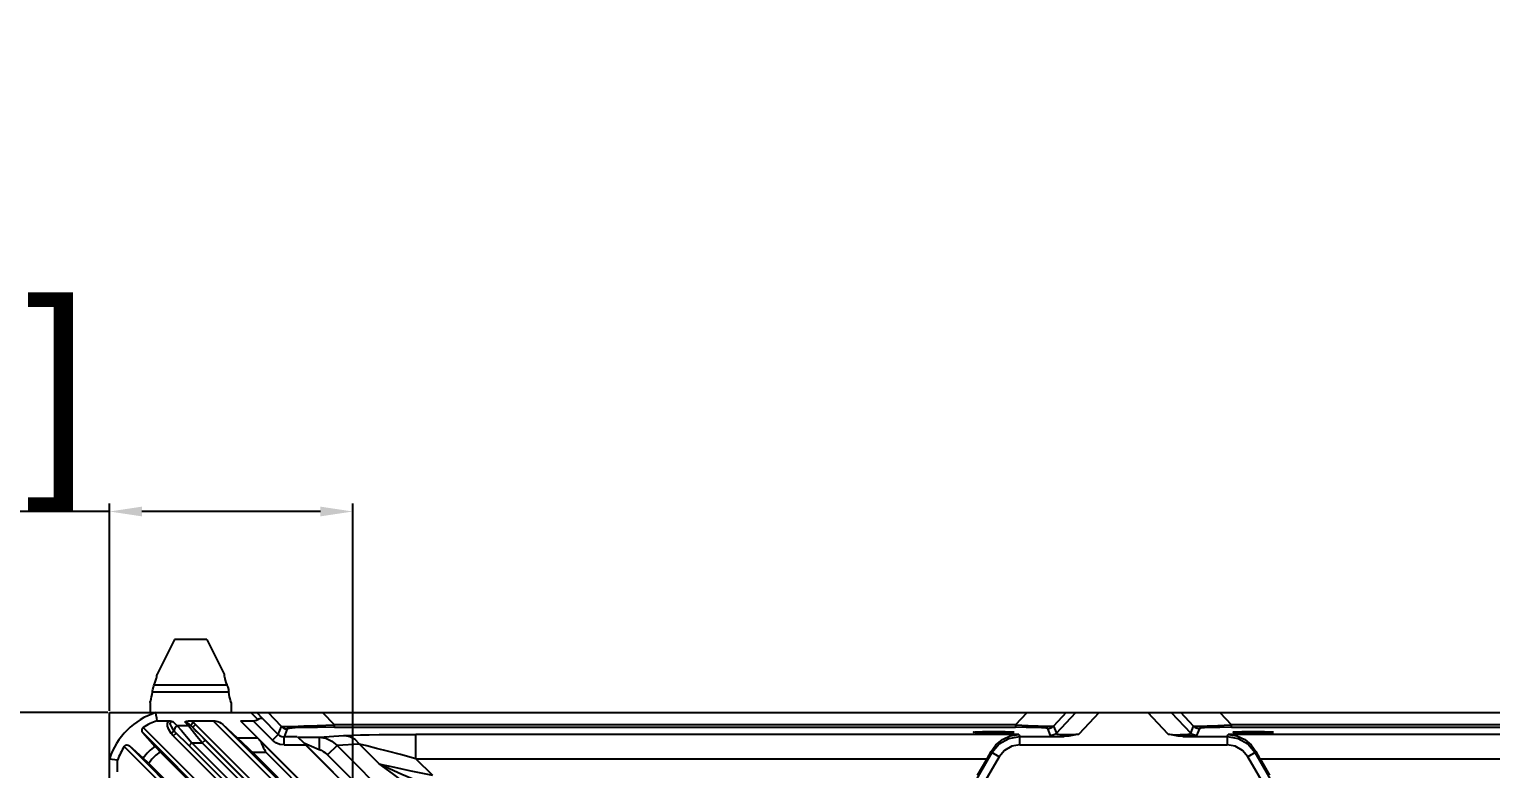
# Model space of a CAD drawing. Header units: millimetres. Extents: x -3132 to 28633, y 682 to 5849.
# Drawn here: x 7051.1 to 7231.3, y 2698.6 to 2789.8 of the extents above; entities that cross this region are included whole.
import ezdxf

# ---------------------------------------------------------------- set-up
doc = ezdxf.new("R2010")
doc.units = ezdxf.units.MM
doc.styles.get("Standard").update_dxf_attribs({"font": 'arial.ttf'})
doc.dimstyles.new('ISO-20', dxfattribs={"dimtxt": 20, "dimasz": 4, "dimexe": 1, "dimexo": 0.2, "dimgap": 0, "dimtad": 1, "dimtoh": 1, "dimdec": 1, "dimzin": 9, "dimdsep": 46, "dimtxsty": 'Standard', "dimblk": '_FILLED', "dimcen": 0.2, "dimclrd": 256, "dimclre": 256, "dimclrt": 256, "dimadec": 1, "dimazin": 2, "dimtfac": 1, "dimtdec": 1, "dimtofl": 0, "dimtmove": 0, "dimatfit": 3, "dimldrblk": '_FILLED', "dimfxl": 1, "dimtolj": 1, "dimtzin": 0, "dimarcsym": 0})

# ---------------------------------------------------------------- blocks, each defined once
blk = doc.blocks.new('_FILLED')
at = {"color": 0, "linetype": 'ByBlock'}
blk.add_solid([(0, 0), (-1, 0.15), (-1, -0.15)], dxfattribs=at)
blk = doc.blocks.new('*D20')
at = {"lineweight": -2, "transparency": 16777216}
for p, q in [((7061.03, 2705.73), (7061.03, 2731.33)), ((7091.03, 2675.73), (7091.03, 2731.33)), ((7061.03, 2730.33), (6933.59, 2730.33)), ((7087.03, 2730.33), (7065.03, 2730.33))]:
    blk.add_line(p, q, dxfattribs=at)
at = {"layer": 'Defpoints', "color": 0, "transparency": 16777216}
for p in [(7061.03, 2730.33), (7061.03, 2705.53), (7091.03, 2675.53)]:
    blk.add_point(p, dxfattribs=at)
at = {"lineweight": -2, "transparency": 16777216, "xscale": 4, "yscale": 4, "zscale": 4, "rotation": 180}
blk.add_blockref('_FILLED', (7061.03, 2730.33), dxfattribs=at)
at = {"lineweight": -2, "transparency": 16777216, "xscale": 4, "yscale": 4, "zscale": 4}
blk.add_blockref('_FILLED', (7091.03, 2730.33), dxfattribs=at)
at = {"transparency": 16777216, "insert": (6995.31, 2743.28), "char_height": 20, "attachment_point": 5}
blk.add_mtext('\\A1;30 [1 1/8"]', dxfattribs=at)
blk = doc.blocks.new('*D21')
at = {"lineweight": -2, "transparency": 16777216}
for p, q in [((7060.83, 2705.53), (7037, 2705.53)), ((7038, 2701.53), (7038, 2679.53)), ((7090.83, 2675.53), (7037, 2675.53)), ((7038, 2675.53), (7038, 2671.53)), ((7038, 2671.53), (6914.56, 2671.53))]:
    blk.add_line(p, q, dxfattribs=at)
at = {"layer": 'Defpoints', "color": 0, "transparency": 16777216}
for p in [(7061.03, 2705.53), (7038, 2675.53), (7091.03, 2675.53)]:
    blk.add_point(p, dxfattribs=at)
at = {"lineweight": -2, "transparency": 16777216, "xscale": 4, "yscale": 4, "zscale": 4}
for p, rotation in [((7038, 2705.53), 90), ((7038, 2675.53), 270)]:
    blk.add_blockref('_FILLED', p, dxfattribs=dict(at, rotation=rotation))
at = {"transparency": 16777216, "insert": (6976.28, 2684.48), "char_height": 20, "attachment_point": 5}
blk.add_mtext('\\A1;30 [1 1/8"]', dxfattribs=at)

msp = doc.modelspace()

# ---------------------------------------------------------------- linework, layer by layer
at = {"linetype": 'Continuous'}
for p, q in [((7069.028, 2714.533), (7066.903, 2710.283)), ((7073.028, 2714.533), (7069.028, 2714.533)), ((7073.028, 2714.533), (7075.153, 2710.283)), ((7066.764, 2709.534), (7066.824, 2709.763)), ((7066.824, 2709.763), (7066.863, 2709.962)), ((7066.863, 2709.962), (7066.885, 2710.104)), ((7066.885, 2710.104), (7066.893, 2710.181)), ((7066.893, 2710.181), (7066.898, 2710.219)), ((7066.898, 2710.219), (7066.903, 2710.283)), ((7075.153, 2710.283), (7075.159, 2710.219)), ((7075.159, 2710.219), (7075.163, 2710.181)), ((7075.163, 2710.181), (7075.172, 2710.104)), ((7075.172, 2710.104), (7075.181, 2710.04)), ((7075.181, 2710.04), (7075.198, 2709.933)), ((7075.736, 2708.061), (7066.321, 2708.061)), ((7066.4, 2708.515), (7066.405, 2708.533)), ((7066.551, 2708.955), (7075.506, 2708.955)), ((7075.652, 2708.531), (7075.656, 2708.515)), ((7066.028, 2706.783), (7066.067, 2706.897)), ((7066.028, 2706.783), (7066.028, 2705.533)), ((7075.943, 2707.042), (7075.888, 2707.239)), ((7075.989, 2706.897), (7075.943, 2707.042)), ((7076.028, 2706.783), (7075.989, 2706.897)), ((7076.028, 2706.783), (7076.028, 2705.533)), ((7061.028, 1705.533), (7061.028, 2705.533)), ((7061.028, 2705.533), (7561.028, 2705.533)), ((7066.907, 2704.533), (7068.332, 2704.533)), ((7068.872, 2704.387), (7069.387, 2703.908)), ((7070.766, 2703.908), (7070.322, 2704.387)), ((7071.037, 2704.533), (7073.829, 2704.533)), ((7071.355, 2704.326), (7071.06, 2703.941)), ((7087.668, 2690.694), (7073.829, 2704.533)), ((7077.193, 2704.533), (7102.653, 2679.073)), ((7077.193, 2704.533), (7079.303, 2702.37)), ((7077.193, 2704.533), (7078.755, 2704.533)), ((7079.301, 2704.664), (7078.475, 2705.533)), ((7081.135, 2702.13), (7078.733, 2704.533)), ((7079.181, 2705.533), (7079.854, 2704.825)), ((7079.727, 2704.853), (7079.854, 2704.825)), ((7081.842, 2702.837), (7079.854, 2704.825)), ((7082.243, 2703.805), (7080.6, 2705.533)), ((7087.31, 2705.533), (7088.756, 2704.011)), ((7172.716, 2704.011), (7174.163, 2705.533)), ((7178.965, 2705.533), (7177.385, 2703.871)), ((7177.746, 2702.998), (7180.16, 2705.533)), ((7183.033, 2705.533), (7180.515, 2702.889)), ((7191.542, 2702.889), (7189.024, 2705.533)), ((7191.896, 2705.533), (7194.31, 2702.998)), ((7194.671, 2703.871), (7193.091, 2705.533)), ((7197.894, 2705.533), (7199.34, 2704.011)), ((7065.126, 2703.074), (7066.66, 2701.371)), ((7065.126, 2703.074), (7083.641, 2684.558)), ((7065.203, 2703.699), (7084.344, 2684.558)), ((7068.623, 2702.959), (7069.005, 2703.257)), ((7068.888, 2702.662), (7069.24, 2703.013)), ((7068.888, 2702.662), (7085.668, 2685.882)), ((7070.766, 2703.908), (7069.387, 2703.908)), ((7071.295, 2703.716), (7071.647, 2704.067)), ((7071.647, 2704.067), (7087.75, 2687.964)), ((7088.019, 2691.045), (7075.003, 2704.061)), ((7076.82, 2702.37), (7075.003, 2704.061)), ((7079.303, 2702.37), (7076.82, 2702.37)), ((7081.842, 2702.837), (7081.135, 2702.13)), ((7081.842, 2702.837), (7082.243, 2703.805)), ((7082.95, 2703.512), (7082.549, 2702.544)), ((7082.549, 2701.545), (7082.549, 2702.544)), ((7084.183, 2702.544), (7082.549, 2702.544)), ((7084.972, 2701.792), (7084.229, 2702.517)), ((7084.229, 2702.517), (7086.869, 2702.517)), ((7086.869, 2702.517), (7089.92, 2702.695)), ((7086.869, 2702.517), (7086.869, 2700.998)), ((7088.756, 2703.719), (7088.756, 2704.011)), ((7172.716, 2704.011), (7088.756, 2704.011)), ((7088.756, 2703.719), (7172.716, 2703.719)), ((7098.804, 2699.841), (7098.804, 2702.839)), ((7173.124, 2702.839), (7098.804, 2702.839)), ((7172.716, 2704.011), (7172.716, 2703.719)), ((7173.124, 2702.839), (7173.264, 2702.598)), ((7173.264, 2701.563), (7173.264, 2702.598)), ((7173.264, 2702.598), (7178.712, 2702.598)), ((7177.04, 2702.705), (7176.678, 2703.578)), ((7177.385, 2703.871), (7177.746, 2702.998)), ((7193.345, 2702.598), (7198.793, 2702.598)), ((7194.31, 2702.998), (7194.671, 2703.871)), ((7195.378, 2703.578), (7195.017, 2702.705)), ((7198.793, 2702.598), (7198.932, 2702.839)), ((7198.793, 2702.598), (7198.793, 2701.563)), ((7423.124, 2702.839), (7198.932, 2702.839)), ((7199.34, 2703.719), (7199.34, 2704.011)), ((7422.716, 2704.011), (7199.34, 2704.011)), ((7199.34, 2703.719), (7422.716, 2703.719)), ((7062.862, 2701.358), (7082.003, 2682.217)), ((7082.003, 2682.92), (7063.487, 2701.435)), ((7065.19, 2699.901), (7063.487, 2701.435)), ((7084.025, 2683.95), (7067.292, 2700.683)), ((7070.85, 2701.444), (7071.201, 2701.796)), ((7070.85, 2701.444), (7085.709, 2686.585)), ((7071.201, 2701.796), (7086.454, 2686.543)), ((7071.201, 2701.796), (7072.471, 2701.796)), ((7072.471, 2701.796), (7072.823, 2702.147)), ((7072.471, 2701.796), (7087.089, 2687.178)), ((7087.047, 2687.923), (7072.821, 2702.149)), ((7078.695, 2700.594), (7088.498, 2690.791)), ((7080.338, 2700.594), (7078.695, 2700.594)), ((7079.653, 2702.011), (7102.913, 2678.751)), ((7102.547, 2678.385), (7080.338, 2700.594)), ((7082.549, 2701.545), (7085.206, 2701.545)), ((7084.972, 2701.792), (7105.512, 2681.252)), ((7084.972, 2701.792), (7086.869, 2700.998)), ((7105.165, 2681.586), (7085.206, 2701.545)), ((7087.594, 2700.597), (7087.923, 2700.308)), ((7089.084, 2701.47), (7087.923, 2700.309)), ((7091.855, 2701.631), (7089.084, 2701.47)), ((7107.408, 2683.147), (7089.084, 2701.47)), ((7094.261, 2699.225), (7091.855, 2701.631)), ((7169.802, 2700.599), (7167.464, 2696.55)), ((7169.802, 2700.599), (7169.718, 2700.744)), ((7170.698, 2700.082), (7169.802, 2700.599)), ((7173.264, 2701.563), (7198.793, 2701.563)), ((7202.255, 2700.599), (7201.359, 2700.082)), ((7202.338, 2700.744), (7202.255, 2700.599)), ((7204.592, 2696.55), (7202.255, 2700.599)), ((7062.028, 2698.229), (7062.028, 2699.654)), ((7065.88, 2699.267), (7082.611, 2682.536)), ((7087.923, 2700.309), (7106.246, 2681.986)), ((7098.804, 2699.841), (7100.832, 2697.812)), ((7098.804, 2699.841), (7169.202, 2699.841)), ((7168.031, 2697.812), (7169.202, 2699.841)), ((7170.698, 2700.082), (7168.36, 2696.033)), ((7203.696, 2696.033), (7201.359, 2700.082)), ((7202.854, 2699.841), (7204.025, 2697.812)), ((7202.854, 2699.841), (7419.202, 2699.841))]:
    msp.add_line(p, q, dxfattribs=at)
for points in [[(7075.198, 2709.933), (7075.239, 2709.735), (7075.298, 2709.516), (7075.384, 2709.258), (7075.506, 2708.955)], [(7066.167, 2707.234), (7066.227, 2707.477), (7066.281, 2707.757), (7066.321, 2708.061)], [(7066.321, 2708.061), (7066.34, 2708.212), (7066.366, 2708.362), (7066.4, 2708.515)], [(7066.405, 2708.533), (7066.446, 2708.676), (7066.494, 2708.816), (7066.551, 2708.955)], [(7066.551, 2708.955), (7066.675, 2709.264), (7066.764, 2709.534)], [(7075.506, 2708.955), (7075.562, 2708.816), (7075.611, 2708.675), (7075.652, 2708.531)], [(7075.656, 2708.515), (7075.691, 2708.362), (7075.717, 2708.212), (7075.736, 2708.061)], [(7075.888, 2707.239), (7075.829, 2707.479), (7075.776, 2707.756), (7075.736, 2708.061)], [(7066.067, 2706.897), (7066.112, 2707.038), (7066.167, 2707.234)], [(7066.907, 2704.533), (7066.852, 2704.864), (7066.797, 2705.197), (7066.743, 2705.533)], [(7068.623, 2702.959), (7068.33, 2703.427), (7068.188, 2703.846), (7068.18, 2704.212), (7068.332, 2704.533)], [(7068.332, 2704.533), (7068.515, 2704.515), (7068.696, 2704.463), (7068.872, 2704.387)], [(7068.54, 2704.345), (7068.497, 2704.265), (7068.488, 2704.176), (7068.507, 2704.06)], [(7068.872, 2704.387), (7068.734, 2704.408), (7068.63, 2704.397), (7068.54, 2704.345)], [(7071.06, 2703.941), (7070.834, 2704.122), (7070.584, 2704.28), (7070.319, 2704.389)], [(7070.322, 2704.387), (7070.532, 2704.468), (7070.775, 2704.517), (7071.037, 2704.533)], [(7071.037, 2704.533), (7071.144, 2704.471), (7071.25, 2704.402), (7071.355, 2704.326)], [(7071.355, 2704.326), (7071.454, 2704.246), (7071.552, 2704.159), (7071.647, 2704.067)], [(7073.829, 2704.533), (7074.002, 2704.52), (7074.189, 2704.482), (7074.385, 2704.421), (7074.587, 2704.336), (7074.789, 2704.224), (7074.984, 2704.079)], [(7078.755, 2704.533), (7078.971, 2704.549), (7079.154, 2704.592), (7079.301, 2704.664)], [(7079.301, 2704.664), (7079.535, 2704.796), (7079.727, 2704.853)], [(7065.203, 2703.699), (7065.07, 2703.567), (7065.012, 2703.397), (7065.034, 2703.226), (7065.126, 2703.074)], [(7068.507, 2704.06), (7068.615, 2703.798), (7068.786, 2703.528), (7069.005, 2703.257)], [(7068.888, 2702.662), (7068.795, 2702.759), (7068.706, 2702.858), (7068.623, 2702.959)], [(7069.387, 2703.908), (7069.218, 2703.783), (7069.08, 2703.612), (7069, 2703.423), (7069.005, 2703.257)], [(7069.005, 2703.257), (7069.08, 2703.175), (7069.159, 2703.094), (7069.24, 2703.013)], [(7070.85, 2701.444), (7070.268, 2702.021), (7069.722, 2702.553), (7069.24, 2703.013)], [(7069.387, 2703.908), (7069.916, 2703.307), (7070.535, 2702.588), (7071.201, 2701.796)], [(7071.06, 2703.941), (7070.974, 2703.957), (7070.874, 2703.946), (7070.766, 2703.908)], [(7072.471, 2701.796), (7071.811, 2702.596), (7071.231, 2703.315), (7070.766, 2703.908)], [(7087.047, 2687.964), (7071.218, 2703.794), (7071.139, 2703.869), (7071.06, 2703.941)], [(7071.295, 2703.716), (7071.729, 2703.261), (7072.245, 2702.73), (7072.821, 2702.149)], [(7081.842, 2702.837), (7082.049, 2702.678), (7082.29, 2702.578), (7082.549, 2702.544)], [(7082.243, 2703.805), (7082.678, 2703.811), (7083.599, 2703.837), (7084.97, 2703.881), (7086.652, 2703.938), (7088.756, 2704.011)], [(7082.243, 2703.805), (7082.449, 2703.647), (7082.689, 2703.547), (7082.95, 2703.512)], [(7088.756, 2703.719), (7086.658, 2703.709), (7085.079, 2703.681), (7083.908, 2703.636), (7083.222, 2703.582), (7082.95, 2703.512)], [(7086.869, 2702.517), (7087.7, 2702.387), (7088.458, 2702.027), (7089.084, 2701.47)], [(7089.92, 2702.695), (7090.44, 2702.72), (7091.123, 2702.746), (7091.985, 2702.77), (7093.039, 2702.792), (7094.287, 2702.811), (7095.697, 2702.826), (7097.22, 2702.836), (7098.804, 2702.839)], [(7091.855, 2701.631), (7091.303, 2702.195), (7090.641, 2702.56), (7089.92, 2702.695)], [(7169.718, 2700.744), (7170.306, 2701.546), (7171.092, 2702.201), (7172.044, 2702.652), (7173.124, 2702.839)], [(7169.802, 2700.599), (7170.694, 2701.663), (7171.896, 2702.357), (7173.264, 2702.598)], [(7172.716, 2704.011), (7174.292, 2703.937), (7175.526, 2703.887), (7176.48, 2703.859), (7177.09, 2703.853), (7177.385, 2703.871)], [(7176.678, 2703.578), (7176.453, 2703.63), (7175.899, 2703.669), (7175.045, 2703.697), (7174.009, 2703.713), (7172.716, 2703.719)], [(7176.678, 2703.578), (7176.936, 2703.612), (7177.177, 2703.711), (7177.385, 2703.871)], [(7177.746, 2702.998), (7177.54, 2702.84), (7177.3, 2702.74), (7177.04, 2702.705)], [(7177.746, 2702.998), (7177.741, 2702.939), (7177.794, 2702.884), (7177.961, 2702.876), (7178.163, 2702.848), (7178.44, 2702.83), (7178.775, 2702.825), (7179.114, 2702.83), (7179.449, 2702.84), (7179.779, 2702.831), (7180.132, 2702.858), (7180.515, 2702.889)], [(7180.515, 2702.889), (7179.899, 2702.734), (7179.294, 2702.633), (7178.712, 2702.598)], [(7191.542, 2702.889), (7192.083, 2702.846), (7192.582, 2702.81), (7193.015, 2702.828), (7193.4, 2702.826), (7193.723, 2702.835), (7193.962, 2702.855), (7194.117, 2702.88), (7194.216, 2702.907), (7194.301, 2702.915), (7194.32, 2702.955), (7194.31, 2702.998)], [(7193.345, 2702.598), (7192.762, 2702.633), (7192.157, 2702.734), (7191.542, 2702.889)], [(7195.017, 2702.705), (7194.786, 2702.657), (7194.212, 2702.622), (7193.345, 2702.598)], [(7195.017, 2702.705), (7194.759, 2702.739), (7194.518, 2702.839), (7194.31, 2702.998)], [(7194.671, 2703.871), (7194.806, 2703.858), (7195.058, 2703.853), (7195.405, 2703.855), (7195.838, 2703.865), (7196.351, 2703.881), (7196.95, 2703.903), (7197.642, 2703.931), (7198.437, 2703.968), (7199.34, 2704.011)], [(7194.671, 2703.871), (7194.877, 2703.713), (7195.118, 2703.613), (7195.378, 2703.578)], [(7199.34, 2703.719), (7197.914, 2703.712), (7196.833, 2703.693), (7196.03, 2703.662), (7195.561, 2703.625), (7195.378, 2703.578)], [(7198.793, 2702.598), (7200.16, 2702.357), (7201.362, 2701.663), (7202.255, 2700.599)], [(7198.932, 2702.839), (7200.013, 2702.652), (7200.965, 2702.201), (7201.751, 2701.546), (7202.338, 2700.744)], [(7062.862, 2701.358), (7063.01, 2701.5), (7063.178, 2701.55), (7063.339, 2701.526), (7063.487, 2701.435)], [(7067.292, 2700.683), (7066.736, 2700.276), (7066.269, 2699.805), (7065.88, 2699.267)], [(7066.66, 2701.371), (7066.858, 2701.153), (7067.07, 2700.923), (7067.294, 2700.682)], [(7082.549, 2701.545), (7082.032, 2701.613), (7081.549, 2701.813), (7081.135, 2702.13)], [(7086.869, 2700.998), (7087.126, 2700.886), (7087.368, 2700.752), (7087.594, 2700.597)], [(7098.804, 2699.841), (7096.922, 2700.348), (7095.288, 2700.78), (7093.951, 2701.124), (7092.743, 2701.424), (7091.855, 2701.631)], [(7173.264, 2701.563), (7172.253, 2701.385), (7171.357, 2700.868), (7170.698, 2700.082)], [(7201.359, 2700.082), (7200.699, 2700.868), (7199.803, 2701.385), (7198.793, 2701.563)], [(7062.028, 2699.654), (7061.698, 2699.709), (7061.364, 2699.764), (7061.028, 2699.818)], [(7065.88, 2699.267), (7065.639, 2699.491), (7065.408, 2699.703), (7065.19, 2699.901)], [(7100.187, 2695.008), (7098.874, 2695.866), (7097.458, 2696.888), (7095.926, 2698.028), (7094.261, 2699.225)], [(7094.261, 2699.225), (7095.546, 2698.632), (7097.078, 2697.946), (7098.833, 2697.182), (7100.832, 2696.373)], [(7094.261, 2699.225), (7094.758, 2699.105), (7095.392, 2698.959), (7096.167, 2698.786), (7097.087, 2698.586), (7098.162, 2698.357), (7099.406, 2698.099), (7100.832, 2697.812)]]:
    msp.add_lwpolyline(points, dxfattribs=at)
for radius, start, end in [(8.926, 108.08173, 161.91827), (7.926, 109.19866, 122.94194), (7.926, 147.05806, 160.80134), (5.18, 123.42352, 146.57648)]:
    msp.add_arc((7069.513, 2697.048), radius, start, end, dxfattribs=at)
for centre, major_axis, ratio, start_param, end_param in [((7082.034, 2696.739), (7.981, -7.959), 0.037007, 2.0390651, 2.3191027), ((7085.073, 2696.739), (7.966, -7.964), 0.0123407, -2.3685383, -2.3066955), ((7089.294, 2696.739), (9.588, -7.358), 0.3177908, -2.6869614, -2.4687665), ((7169.081, 2699.841), (1.734, 3), 0.030233, -1.5533217, -1.24753), ((7202.975, 2699.841), (-1.734, 3), 0.030233, 1.24753, 1.5533217)]:
    msp.add_ellipse(centre, major_axis=major_axis, ratio=ratio, start_param=start_param, end_param=end_param, dxfattribs=at)
for centre in [(7170.028, 2703.118), (7202.028, 2703.118)]:
    msp.add_ellipse(centre, major_axis=(2.5, 0), ratio=0.0349208, dxfattribs=at)

# ---------------------------------------------------------------- dimensions: what is measured, and where the dimension line sits
dim = msp.add_linear_dim(base=(7061.028, 2730.335), p1=(7091.028, 2675.533), p2=(7061.028, 2705.533), dimstyle='ISO-20')
dim.commit()
dim.dimension.update_dxf_attribs({"geometry": '*D20', "text_midpoint": (6995.309, 2743.282)})
dim = msp.add_linear_dim(base=(7037.998, 2675.533), p1=(7061.028, 2705.533), p2=(7091.028, 2675.533), angle=90, dimstyle='ISO-20')
dim.commit()
dim.dimension.update_dxf_attribs({"geometry": '*D21', "text_midpoint": (6976.279, 2684.48)})

doc.saveas('drawing.dxf')
